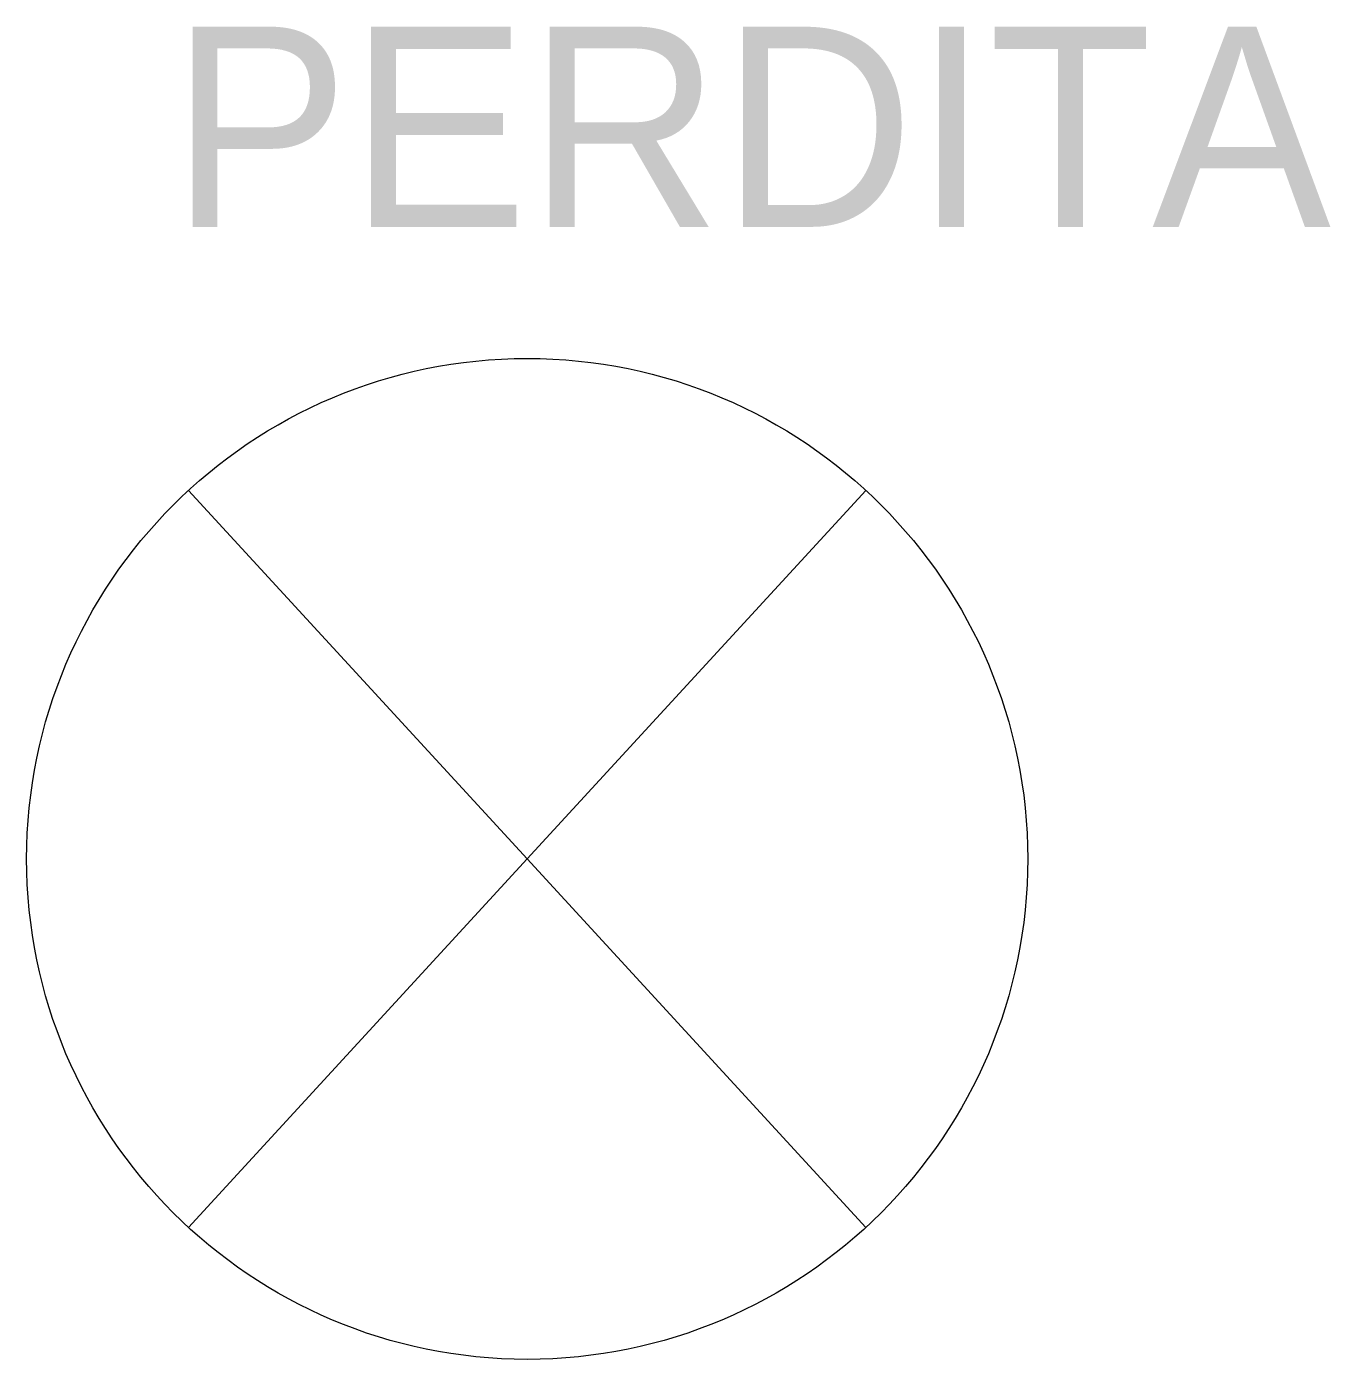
# Model space of a CAD drawing. Extents: x -0.1 to 0.16, y -0.1 to 0.166.
import ezdxf

# ---------------------------------------------------------------- set-up
doc = ezdxf.new("R2010")
doc.units = 0
doc.layers.get('0').update_dxf_attribs({"linetype": 'CONTINUOUS'})

msp = doc.modelspace()

# ---------------------------------------------------------------- linework, layer by layer
for p in [(-0.06765, 0.07364), (0.06765, 0.07364), (-0.06765, -0.07364), (0.06765, -0.07364)]:
    msp.add_line(p, (0, 0))
msp.add_circle((0, 0), 0.1)

# ---------------------------------------------------------------- texts
at = {"flags": 8}
msp.add_attdef('PERDITA', (-0.07125, 0.12629), '*PERDITA*', height=0.04, dxfattribs=at)

doc.saveas('drawing.dxf')
